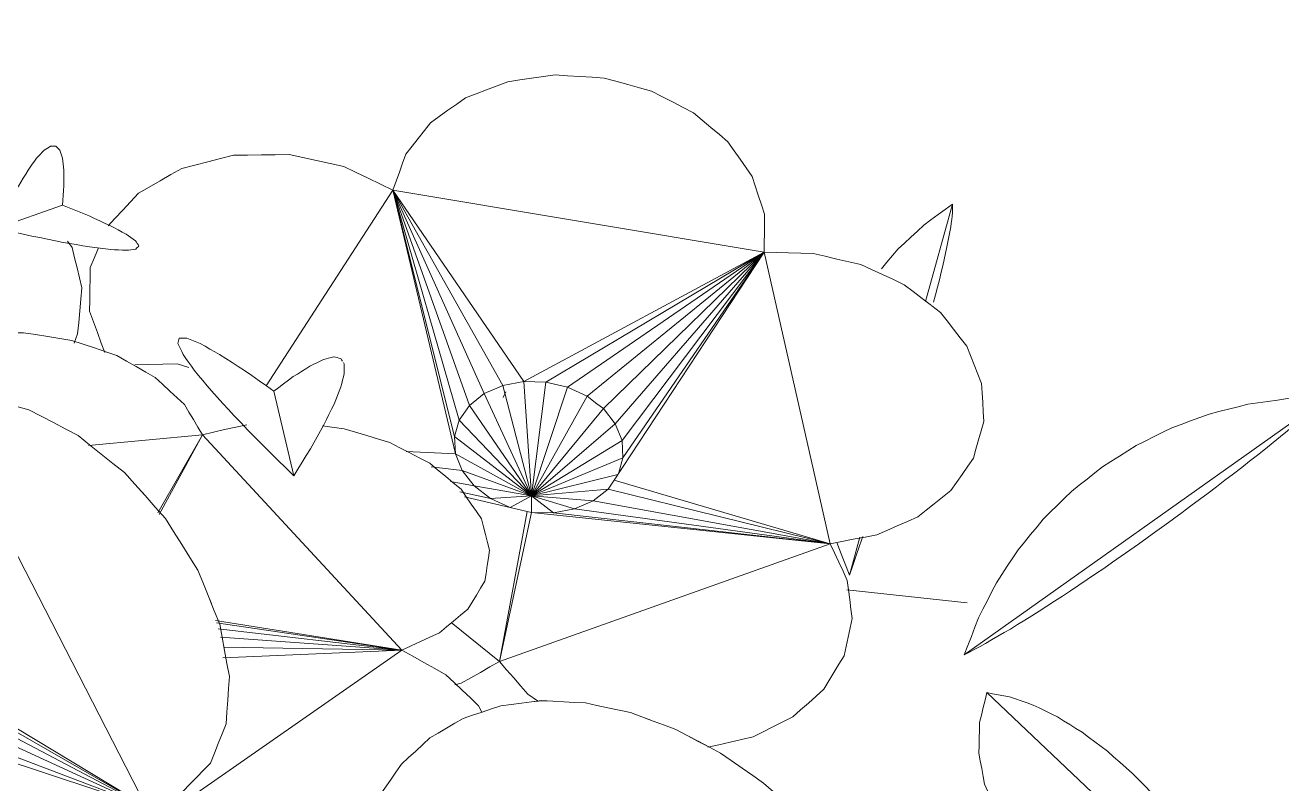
# Model space of a CAD drawing. Header units: metres. Extents: x -18.34 to -13.25, y -25.49 to -16.26.
# Drawn here: x -14.3935 to -14.2691, y -21.2042 to -21.129 of the extents above; entities that cross this region are included whole.
import ezdxf

# ---------------------------------------------------------------- set-up
doc = ezdxf.new("R2010")
doc.units = ezdxf.units.M
doc.layers.add('Importações nas famílias', color=7, linetype='Continuous', lineweight=5)
doc.layers.add('Vegetação', color=7, linetype='Continuous', lineweight=5)

# ---------------------------------------------------------------- blocks, each defined once
blk = doc.blocks.new('Planta_pergolado_12200 - plantas pergolado_skp_Component_12-V1501-Pavimento 02 - Executivo')
at = {"layer": 'Importações nas famílias', "color": 9}
blk.add_line((0.11309, 0.27606), (0.09147, 0.24765), dxfattribs=at)
at = {"layer": 'Importações nas famílias', "color": 9, "flags": 128}
for points in [[(0.11309, 0.27606), (0.11233, 0.27553), (0.11156, 0.27501), (0.1108, 0.27448), (0.11004, 0.27395)], [(0.11315, 0.27205), (0.11314, 0.27305), (0.11312, 0.27406), (0.11311, 0.27506), (0.11309, 0.27606)], [(0.11004, 0.27395), (0.10931, 0.27338), (0.10858, 0.27282), (0.10785, 0.27226), (0.10712, 0.27169)], [(0.10712, 0.27169), (0.10643, 0.2711), (0.10575, 0.27051), (0.10506, 0.26992), (0.10437, 0.26933)], [(0.11278, 0.26806), (0.11287, 0.26906), (0.11296, 0.27005), (0.11306, 0.27105), (0.11315, 0.27205)], [(0.10437, 0.26933), (0.10374, 0.26872), (0.1031, 0.26811), (0.10246, 0.2675), (0.10183, 0.26689)], [(0.11198, 0.26421), (0.11218, 0.26517), (0.11238, 0.26614), (0.11258, 0.2671), (0.11278, 0.26806)], [(0.10183, 0.26689), (0.10125, 0.26626), (0.10067, 0.26564), (0.10009, 0.26501), (0.09951, 0.26439)], [(0.09951, 0.26439), (0.09899, 0.26375), (0.09848, 0.26312), (0.09796, 0.26249), (0.09745, 0.26186)], [(0.11077, 0.26057), (0.11107, 0.26148), (0.11137, 0.26239), (0.11167, 0.2633), (0.11198, 0.26421)], [(0.09745, 0.26186), (0.097, 0.26122), (0.09655, 0.26059), (0.09611, 0.25996), (0.09566, 0.25933)], [(0.10918, 0.25723), (0.10958, 0.25807), (0.10998, 0.2589), (0.11037, 0.25974), (0.11077, 0.26057)], [(0.09566, 0.25933), (0.09529, 0.2587), (0.09492, 0.25808), (0.09454, 0.25745), (0.09417, 0.25683)], [(0.09417, 0.25683), (0.09388, 0.25621), (0.09359, 0.2556), (0.09329, 0.25499), (0.093, 0.25438)], [(0.10726, 0.25428), (0.10774, 0.25502), (0.10822, 0.25576), (0.1087, 0.2565), (0.10918, 0.25723)], [(0.093, 0.25438), (0.09279, 0.25379), (0.09257, 0.2532), (0.09236, 0.25261), (0.09215, 0.25202)], [(0.10503, 0.25178), (0.10559, 0.2524), (0.10614, 0.25303), (0.1067, 0.25366), (0.10726, 0.25428)], [(0.09215, 0.25202), (0.09202, 0.25146), (0.09189, 0.25089), (0.09177, 0.25033), (0.09164, 0.24977)], [(0.10256, 0.24979), (0.10318, 0.25028), (0.1038, 0.25078), (0.10442, 0.25128), (0.10503, 0.25178)], [(0.09164, 0.24977), (0.09159, 0.24924), (0.09155, 0.24871), (0.09151, 0.24818), (0.09147, 0.24765)], [(0.09991, 0.24835), (0.10057, 0.24871), (0.10124, 0.24907), (0.1019, 0.24943), (0.10256, 0.24979)], [(0.09713, 0.2475), (0.09783, 0.24772), (0.09852, 0.24793), (0.09922, 0.24814), (0.09991, 0.24835)], [(0.09147, 0.24765), (0.09217, 0.24755), (0.09288, 0.24746), (0.09359, 0.24736), (0.0943, 0.24727)], [(0.0943, 0.24727), (0.09501, 0.24733), (0.09571, 0.24739), (0.09642, 0.24745), (0.09713, 0.2475)]]:
    blk.add_lwpolyline(points, dxfattribs=at)
blk = doc.blocks.new('Planta_pergolado_12200 - plantas pergolado_skp_Component_12-V1503-Pavimento 02 - Executivo')
at = {"layer": 'Importações nas famílias', "color": 9}
blk.add_line((0.06083, 0.27607), (0.08821, 0.24518), dxfattribs=at)
at = {"layer": 'Importações nas famílias', "color": 9, "flags": 128}
for points in [[(0.06309, 0.27394), (0.06253, 0.27447), (0.06196, 0.27501), (0.0614, 0.27554), (0.06083, 0.27607)], [(0.06083, 0.27607), (0.06097, 0.27515), (0.0611, 0.27423), (0.06124, 0.27332), (0.06137, 0.2724)], [(0.06556, 0.27152), (0.06494, 0.27213), (0.06433, 0.27273), (0.06371, 0.27334), (0.06309, 0.27394)], [(0.06137, 0.2724), (0.0616, 0.2715), (0.06183, 0.2706), (0.06206, 0.26971), (0.06229, 0.26881)], [(0.06817, 0.26887), (0.06752, 0.26953), (0.06687, 0.2702), (0.06621, 0.27086), (0.06556, 0.27152)], [(0.06229, 0.26881), (0.06262, 0.26794), (0.06294, 0.26708), (0.06326, 0.26621), (0.06358, 0.26534)], [(0.07087, 0.26604), (0.0702, 0.26674), (0.06952, 0.26745), (0.06885, 0.26816), (0.06817, 0.26887)], [(0.07359, 0.2631), (0.07291, 0.26383), (0.07223, 0.26457), (0.07155, 0.2653), (0.07087, 0.26604)], [(0.06358, 0.26534), (0.06399, 0.26451), (0.0644, 0.26369), (0.06481, 0.26286), (0.06522, 0.26203)], [(0.07627, 0.26012), (0.0756, 0.26086), (0.07493, 0.26161), (0.07426, 0.26235), (0.07359, 0.2631)], [(0.06522, 0.26203), (0.06572, 0.26126), (0.06621, 0.26048), (0.06671, 0.2597), (0.0672, 0.25892)], [(0.07885, 0.25717), (0.0782, 0.2579), (0.07756, 0.25864), (0.07692, 0.25938), (0.07627, 0.26012)], [(0.0672, 0.25892), (0.06778, 0.2582), (0.06835, 0.25748), (0.06892, 0.25676), (0.0695, 0.25604)], [(0.08126, 0.25432), (0.08066, 0.25503), (0.08005, 0.25574), (0.07945, 0.25645), (0.07885, 0.25717)], [(0.0695, 0.25604), (0.07014, 0.25539), (0.07079, 0.25473), (0.07143, 0.25408), (0.07208, 0.25342)], [(0.08345, 0.25163), (0.0829, 0.2523), (0.08235, 0.25297), (0.08181, 0.25365), (0.08126, 0.25432)], [(0.07208, 0.25342), (0.07279, 0.25284), (0.0735, 0.25226), (0.07421, 0.25168), (0.07492, 0.2511)], [(0.08537, 0.24918), (0.08489, 0.24979), (0.08441, 0.25041), (0.08393, 0.25102), (0.08345, 0.25163)], [(0.07492, 0.2511), (0.07568, 0.2506), (0.07645, 0.25009), (0.07722, 0.24959), (0.07799, 0.24909)], [(0.07799, 0.24909), (0.0788, 0.24867), (0.07962, 0.24826), (0.08043, 0.24784), (0.08125, 0.24742)], [(0.08697, 0.24701), (0.08657, 0.24755), (0.08617, 0.24809), (0.08577, 0.24864), (0.08537, 0.24918)], [(0.08125, 0.24742), (0.0821, 0.2471), (0.08296, 0.24677), (0.08382, 0.24644), (0.08467, 0.24612)], [(0.08821, 0.24518), (0.0879, 0.24564), (0.08759, 0.2461), (0.08728, 0.24655), (0.08697, 0.24701)], [(0.08467, 0.24612), (0.08556, 0.24588), (0.08644, 0.24565), (0.08733, 0.24542), (0.08821, 0.24518)]]:
    blk.add_lwpolyline(points, dxfattribs=at)
blk = doc.blocks.new('Planta_pergolado_12200 - plantas pergolado_skp_Component_12-V3490-Pavimento 02 - Executivo')
at = {"layer": 'Importações nas famílias', "color": 9}
blk.add_line((0.06858, 0.20031), (0.06913, 0.20012), dxfattribs=at)
blk = doc.blocks.new('Planta_pergolado_12200 - plantas pergolado_skp_Component_12-V1505-Pavimento 02 - Executivo')
at = {"layer": 'Importações nas famílias', "color": 9}
for p, q in [((0.04681, 0.23957), (0.05605, 0.23806)), ((0.07843, 0.23439), (0.08203, 0.23381))]:
    blk.add_line(p, q, dxfattribs=at)
at = {"layer": 'Importações nas famílias', "color": 9, "flags": 128}
for points in [[(0.04757, 0.23968), (0.04738, 0.23965), (0.04719, 0.23963), (0.047, 0.2396), (0.04681, 0.23957)], [(0.04681, 0.23957), (0.04737, 0.23897), (0.04792, 0.23836), (0.04848, 0.23776), (0.04903, 0.23715)], [(0.04891, 0.23966), (0.04858, 0.23966), (0.04824, 0.23967), (0.04791, 0.23967), (0.04757, 0.23968)], [(0.0508, 0.2395), (0.05033, 0.23954), (0.04985, 0.23958), (0.04938, 0.23962), (0.04891, 0.23966)], [(0.05319, 0.23923), (0.0526, 0.2393), (0.052, 0.23937), (0.0514, 0.23944), (0.0508, 0.2395)], [(0.05604, 0.23883), (0.05533, 0.23893), (0.05462, 0.23903), (0.05391, 0.23913), (0.05319, 0.23923)], [(0.04903, 0.23715), (0.04964, 0.23662), (0.05026, 0.23609), (0.05087, 0.23556), (0.05148, 0.23503)], [(0.05148, 0.23503), (0.05215, 0.23458), (0.05281, 0.23413), (0.05348, 0.23369)], [(0.08203, 0.23381), (0.08109, 0.23402), (0.08015, 0.23423), (0.07921, 0.23444), (0.07832, 0.23464)], [(0.07913, 0.23231), (0.07975, 0.23263), (0.08051, 0.23302), (0.08127, 0.23341), (0.08203, 0.23381)]]:
    blk.add_lwpolyline(points, dxfattribs=at)
blk = doc.blocks.new('Planta_pergolado_12200 - plantas pergolado_skp_Component_17-V3491-Pavimento 02 - Executivo')
at = {"layer": 'Importações nas famílias', "color": 9}
for p, q in [((0.05639, 0.23871), (0.05691, 0.23956)), ((0.05313, 0.22271), (0.07932, 0.2317)), ((0.07563, 0.21118), (0.07932, 0.2317)), ((0.0765, 0.2107), (0.07932, 0.2317)), ((0.07774, 0.20945), (0.07932, 0.2317)), ((0.07867, 0.20782), (0.07932, 0.2317)), ((0.07932, 0.2317), (0.07925, 0.20592)), ((0.09348, 0.20242), (0.07932, 0.2317)), ((0.07932, 0.2317), (0.07942, 0.20389)), ((0.05313, 0.22271), (0.05111, 0.18788)), ((0.05313, 0.22271), (0.06914, 0.20947)), ((0.05313, 0.22271), (0.07042, 0.21071)), ((0.05313, 0.22271), (0.0719, 0.2115)), ((0.05313, 0.22271), (0.07348, 0.21176)), ((0.05313, 0.22271), (0.07563, 0.21118)), ((0.06744, 0.20187), (0.05313, 0.22271)), ((0.05313, 0.22271), (0.06727, 0.20391)), ((0.05313, 0.22271), (0.06751, 0.20594)), ((0.05313, 0.22271), (0.06815, 0.20784)), ((0.07042, 0.21071), (0.0719, 0.2115)), ((0.0719, 0.2115), (0.07348, 0.21176)), ((0.0719, 0.2115), (0.07789, 0.20371)), ((0.07789, 0.20371), (0.07348, 0.21176)), ((0.07348, 0.21176), (0.075, 0.2115)), ((0.07506, 0.21147), (0.07789, 0.20371)), ((0.07563, 0.21118), (0.0765, 0.2107)), ((0.06914, 0.20947), (0.07042, 0.21071)), ((0.07042, 0.21071), (0.07789, 0.20371)), ((0.07789, 0.20371), (0.0765, 0.2107)), ((0.0765, 0.2107), (0.07774, 0.20945)), ((0.06815, 0.20784), (0.06875, 0.20882)), ((0.06875, 0.20882), (0.06914, 0.20947)), ((0.07789, 0.20371), (0.06914, 0.20947)), ((0.07789, 0.20371), (0.07774, 0.20945)), ((0.07774, 0.20945), (0.07867, 0.20782)), ((0.06751, 0.20594), (0.06815, 0.20784)), ((0.06815, 0.20784), (0.07789, 0.20371)), ((0.07789, 0.20371), (0.07867, 0.20782)), ((0.07867, 0.20782), (0.07925, 0.20592)), ((0.09672, 0.20631), (0.09621, 0.20537)), ((0.06727, 0.20391), (0.06751, 0.20594)), ((0.07789, 0.20371), (0.06751, 0.20594)), ((0.07789, 0.20371), (0.07925, 0.20592)), ((0.07925, 0.20592), (0.07942, 0.20389)), ((0.07789, 0.20371), (0.06727, 0.20391)), ((0.06744, 0.20187), (0.06727, 0.20391)), ((0.07789, 0.20371), (0.07942, 0.20389)), ((0.07942, 0.20389), (0.07937, 0.20348)), ((0.07942, 0.20389), (0.09348, 0.20242)), ((0.07789, 0.20371), (0.06744, 0.20187)), ((0.06801, 0.19997), (0.07789, 0.20371)), ((0.07789, 0.20371), (0.06895, 0.19834)), ((0.07789, 0.20371), (0.07019, 0.19709)), ((0.07789, 0.20371), (0.07164, 0.1963)), ((0.07789, 0.20371), (0.07321, 0.19603)), ((0.07789, 0.20371), (0.07478, 0.1963)), ((0.07789, 0.20371), (0.07626, 0.19708)), ((0.07789, 0.20371), (0.07754, 0.19833)), ((0.07789, 0.20371), (0.07854, 0.19996)), ((0.07789, 0.20371), (0.07918, 0.20185)), ((0.07937, 0.20348), (0.07867, 0.19756)), ((0.09348, 0.20242), (0.07937, 0.20348)), ((0.06744, 0.20187), (0.05111, 0.18788)), ((0.06801, 0.19997), (0.06744, 0.20187)), ((0.07918, 0.20185), (0.07854, 0.19996)), ((0.09037, 0.19758), (0.09348, 0.20242)), ((0.06801, 0.19997), (0.05111, 0.18788)), ((0.0682, 0.19965), (0.06801, 0.19997)), ((0.0682, 0.19965), (0.06895, 0.19834)), ((0.07854, 0.19996), (0.07754, 0.19833)), ((0.07854, 0.19996), (0.07825, 0.19707)), ((0.05111, 0.18788), (0.06895, 0.19834)), ((0.06895, 0.19834), (0.07019, 0.19709)), ((0.07754, 0.19833), (0.07626, 0.19708)), ((0.07754, 0.19833), (0.0774, 0.1961)), ((0.09585, 0.19911), (0.09608, 0.19854)), ((0.05111, 0.18788), (0.07019, 0.19709)), ((0.07019, 0.19709), (0.07164, 0.1963)), ((0.07626, 0.19708), (0.07478, 0.1963)), ((0.07626, 0.19708), (0.07623, 0.19418)), ((0.07164, 0.1963), (0.05111, 0.18788)), ((0.05111, 0.18788), (0.07478, 0.1963)), ((0.07321, 0.19603), (0.05111, 0.18788)), ((0.07164, 0.1963), (0.07321, 0.19603)), ((0.07321, 0.19603), (0.07478, 0.1963)), ((0.07478, 0.1963), (0.07506, 0.19173)), ((0.07041, 0.17817), (0.05111, 0.18788))]:
    blk.add_line(p, q, dxfattribs=at)
at = {"layer": 'Importações nas famílias', "color": 9, "flags": 128}
for points in [[(0.06303, 0.24406), (0.0639, 0.24421), (0.06478, 0.24435), (0.06565, 0.2445), (0.06653, 0.24465)], [(0.06653, 0.24465), (0.0674, 0.2445), (0.06827, 0.24435), (0.06914, 0.2442), (0.07, 0.24405)], [(0.05975, 0.24232), (0.06057, 0.24276), (0.06139, 0.24319), (0.06221, 0.24363), (0.06303, 0.24406)], [(0.07, 0.24405), (0.07081, 0.24361), (0.07161, 0.24318), (0.07242, 0.24274), (0.07322, 0.2423)], [(0.05691, 0.23956), (0.05762, 0.24025), (0.05833, 0.24094), (0.05904, 0.24163), (0.05975, 0.24232)], [(0.07322, 0.2423), (0.07391, 0.24161), (0.0746, 0.24091), (0.07528, 0.24022), (0.07597, 0.23952)], [(0.07597, 0.23952), (0.07649, 0.23862), (0.07701, 0.23772), (0.07753, 0.23681), (0.07804, 0.23591)], [(0.05471, 0.23595), (0.05526, 0.23685), (0.05581, 0.23775), (0.05636, 0.23865)], [(0.05329, 0.23174), (0.05364, 0.23279), (0.054, 0.23384), (0.05435, 0.2349), (0.05471, 0.23595)], [(0.07804, 0.23591), (0.07836, 0.23486), (0.07868, 0.2338), (0.079, 0.23275), (0.07932, 0.2317)], [(0.08253, 0.23365), (0.08339, 0.23386), (0.08426, 0.23407), (0.08513, 0.23427), (0.086, 0.23448)], [(0.086, 0.23448), (0.08687, 0.23439), (0.08775, 0.2343), (0.08863, 0.23421), (0.0895, 0.23412)], [(0.0895, 0.23412), (0.09032, 0.23373), (0.09114, 0.23335), (0.09197, 0.23297), (0.09279, 0.23259)], [(0.07932, 0.2317), (0.08012, 0.23219), (0.08092, 0.23268), (0.08172, 0.23317), (0.08253, 0.23365)], [(0.09279, 0.23259), (0.0935, 0.23194), (0.09422, 0.2313), (0.09493, 0.23065), (0.09564, 0.23001)], [(0.05275, 0.22723), (0.05288, 0.22836), (0.05302, 0.22949), (0.05315, 0.23061), (0.05329, 0.23174)], [(0.09564, 0.23001), (0.0962, 0.22914), (0.09676, 0.22827), (0.09731, 0.22741), (0.09787, 0.22654)], [(0.05313, 0.22271), (0.05303, 0.22384), (0.05294, 0.22497), (0.05284, 0.2261), (0.05275, 0.22723)], [(0.09787, 0.22654), (0.09823, 0.22551), (0.09859, 0.22448), (0.09895, 0.22346), (0.09929, 0.22249)], [(0.04962, 0.22236), (0.05049, 0.22245), (0.05137, 0.22254), (0.05225, 0.22263), (0.05313, 0.22271)], [(0.04627, 0.22085), (0.04711, 0.22123), (0.04794, 0.2216), (0.04878, 0.22198), (0.04962, 0.22236)], [(0.04333, 0.21827), (0.04407, 0.21892), (0.0448, 0.21956), (0.04554, 0.2202), (0.04627, 0.22085)], [(0.04098, 0.21481), (0.04157, 0.21568), (0.04216, 0.21654), (0.04274, 0.21741), (0.04333, 0.21827)], [(0.0394, 0.21071), (0.0398, 0.21173), (0.04019, 0.21276), (0.04059, 0.21379), (0.04098, 0.21481)], [(0.03868, 0.20623), (0.03886, 0.20735), (0.03904, 0.20847), (0.03922, 0.20959), (0.0394, 0.21071)], [(0.03888, 0.20169), (0.03883, 0.20283), (0.03878, 0.20396), (0.03873, 0.2051), (0.03868, 0.20623)], [(0.09621, 0.20537), (0.09553, 0.20463), (0.09485, 0.2039), (0.09417, 0.20316), (0.09348, 0.20242)], [(0.03998, 0.1974), (0.0397, 0.19847), (0.03943, 0.19954), (0.03915, 0.20062), (0.03888, 0.20169)], [(0.09348, 0.20242), (0.09407, 0.20159), (0.09467, 0.20077), (0.09526, 0.19994), (0.09585, 0.19911)], [(0.0419, 0.19364), (0.04142, 0.19458), (0.04094, 0.19552), (0.04046, 0.19646), (0.03998, 0.1974)], [(0.04453, 0.19068), (0.04387, 0.19142), (0.04321, 0.19216), (0.04256, 0.1929), (0.0419, 0.19364)], [(0.04767, 0.18871), (0.04688, 0.18921), (0.0461, 0.1897), (0.04531, 0.19019), (0.04453, 0.19068)], [(0.05111, 0.18788), (0.05025, 0.18809), (0.04939, 0.1883), (0.04853, 0.18851), (0.04767, 0.18871)], [(0.04943, 0.18312), (0.04985, 0.18431), (0.05027, 0.1855), (0.05069, 0.18669), (0.05111, 0.18788)], [(0.04888, 0.17796), (0.04902, 0.17925), (0.04915, 0.18054), (0.04929, 0.18183), (0.04943, 0.18312)], [(0.0495, 0.17285), (0.04934, 0.17413), (0.04919, 0.17541), (0.04903, 0.17668), (0.04888, 0.17796)], [(0.05123, 0.16822), (0.0508, 0.16938), (0.05037, 0.17054), (0.04993, 0.17169), (0.0495, 0.17285)], [(0.05394, 0.16447), (0.05327, 0.16541), (0.05259, 0.16634), (0.05191, 0.16728), (0.05123, 0.16822)], [(0.05727, 0.16201), (0.05653, 0.16255), (0.05567, 0.16319), (0.05481, 0.16383), (0.05394, 0.16447)], [(0.06897, 0.16296), (0.06813, 0.16254), (0.06718, 0.16208), (0.06624, 0.16161), (0.06529, 0.16115)], [(0.06129, 0.16078), (0.06031, 0.16106), (0.05939, 0.16133)], [(0.06529, 0.16115), (0.06429, 0.16106), (0.06329, 0.16096), (0.06229, 0.16087), (0.06129, 0.16078)]]:
    blk.add_lwpolyline(points, dxfattribs=at)
blk = doc.blocks.new('Planta_pergolado_12200 - plantas pergolado_skp_Component_16-V3492-Pavimento 02 - Executivo')
for name in ['Planta_pergolado_12200 - plantas pergolado_skp_Component_12-V1503-Pavimento 02 - Executivo', 'Planta_pergolado_12200 - plantas pergolado_skp_Component_12-V1501-Pavimento 02 - Executivo', 'Planta_pergolado_12200 - plantas pergolado_skp_Component_17-V3491-Pavimento 02 - Executivo', 'Planta_pergolado_12200 - plantas pergolado_skp_Component_12-V1505-Pavimento 02 - Executivo', 'Planta_pergolado_12200 - plantas pergolado_skp_Component_12-V3490-Pavimento 02 - Executivo']:
    blk.add_blockref(name, (0, 0))
blk = doc.blocks.new('Planta_pergolado_12200 - plantas pergolado_skp_Component_12-V157-Pavimento 02 - Executivo')
at = {"layer": 'Importações nas famílias', "color": 9}
blk.add_line((0.05581, 0.1576), (0.05858, 0.1518), dxfattribs=at)
at = {"layer": 'Importações nas famílias', "color": 9, "flags": 128}
for points in [[(0.05837, 0.16469), (0.05824, 0.16445), (0.0581, 0.16421), (0.05797, 0.16398), (0.05784, 0.16374)], [(0.0588, 0.16503), (0.05869, 0.16495), (0.05858, 0.16486), (0.05848, 0.16477), (0.05837, 0.16469)], [(0.05912, 0.16478), (0.05904, 0.16484), (0.05896, 0.16491), (0.05888, 0.16497), (0.0588, 0.16503)], [(0.05933, 0.16392), (0.05928, 0.16413), (0.05923, 0.16435), (0.05918, 0.16456), (0.05912, 0.16478)], [(0.05784, 0.16374), (0.05769, 0.16336), (0.05753, 0.16298), (0.05738, 0.1626), (0.05723, 0.16222)], [(0.05942, 0.16248), (0.0594, 0.16284), (0.05938, 0.1632), (0.05935, 0.16356), (0.05933, 0.16392)], [(0.05723, 0.16222), (0.05706, 0.1617), (0.05689, 0.16119), (0.05671, 0.16067), (0.05654, 0.16016)], [(0.05939, 0.1605), (0.0594, 0.161), (0.0594, 0.16149), (0.05941, 0.16199), (0.05942, 0.16248)], [(0.05654, 0.16016), (0.05636, 0.15952), (0.05617, 0.15888), (0.05599, 0.15824), (0.05581, 0.1576)], [(0.05923, 0.15802), (0.05927, 0.15864), (0.05931, 0.15926), (0.05935, 0.15988), (0.05939, 0.1605)], [(0.05257, 0.15737), (0.0523, 0.15731), (0.05202, 0.15725), (0.05175, 0.15719), (0.05148, 0.15712)], [(0.05401, 0.15753), (0.05365, 0.15749), (0.05329, 0.15745), (0.05293, 0.15741), (0.05257, 0.15737)], [(0.05581, 0.1576), (0.05536, 0.15759), (0.05491, 0.15757), (0.05446, 0.15755), (0.05401, 0.15753)], [(0.05896, 0.15509), (0.05903, 0.15582), (0.0591, 0.15656), (0.05916, 0.15729), (0.05923, 0.15802)], [(0.05077, 0.1568), (0.05069, 0.15669), (0.0506, 0.15659), (0.05052, 0.15649), (0.05044, 0.15639)], [(0.05044, 0.15639), (0.05045, 0.15627), (0.05047, 0.15615), (0.05048, 0.15603), (0.05049, 0.15591)], [(0.05148, 0.15712), (0.0513, 0.15704), (0.05113, 0.15696), (0.05095, 0.15688), (0.05077, 0.1568)], [(0.05049, 0.15591), (0.0506, 0.15577), (0.05071, 0.15563), (0.05082, 0.15549), (0.05093, 0.15535)], [(0.05093, 0.15535), (0.05114, 0.1552), (0.05134, 0.15505), (0.05155, 0.15489), (0.05175, 0.15474)], [(0.05858, 0.1518), (0.05867, 0.15262), (0.05877, 0.15345), (0.05886, 0.15427), (0.05896, 0.15509)], [(0.05175, 0.15474), (0.05205, 0.15457), (0.05235, 0.1544), (0.05264, 0.15424), (0.05294, 0.15407)], [(0.05294, 0.15407), (0.05333, 0.15389), (0.05371, 0.15371), (0.0541, 0.15353), (0.05449, 0.15335)], [(0.05449, 0.15335), (0.05496, 0.15316), (0.05543, 0.15297), (0.0559, 0.15278), (0.05637, 0.15259)], [(0.05637, 0.15259), (0.05692, 0.15239), (0.05747, 0.15219), (0.05802, 0.152), (0.05858, 0.1518)]]:
    blk.add_lwpolyline(points, dxfattribs=at)
blk = doc.blocks.new('Planta_pergolado_12200 - plantas pergolado_skp_Component_17-V3493-Pavimento 02 - Executivo')
at = {"layer": 'Importações nas famílias', "color": 9}
for p, q in [((0.09777, 0.20094), (0.09831, 0.2013)), ((0.10947, 0.20072), (0.1102, 0.20012)), ((0.09342, 0.1933), (0.07556, 0.17278)), ((0.09253, 0.17586), (0.09342, 0.1933)), ((0.09275, 0.17595), (0.09342, 0.1933)), ((0.09328, 0.17617), (0.09342, 0.1933)), ((0.09342, 0.1933), (0.11128, 0.17278)), ((0.09592, 0.17689), (0.09342, 0.1933)), ((0.09493, 0.17686), (0.09342, 0.1933)), ((0.09403, 0.17648), (0.09342, 0.1933)), ((0.07556, 0.17278), (0.07769, 0.16239)), ((0.08319, 0.16946), (0.07556, 0.17278)), ((0.07556, 0.17278), (0.08334, 0.16959)), ((0.11128, 0.17278), (0.10964, 0.17264)), ((0.10966, 0.17259), (0.11128, 0.17278)), ((0.10973, 0.17248), (0.11128, 0.17278)), ((0.11128, 0.17278), (0.10982, 0.17231)), ((0.11128, 0.17278), (0.10992, 0.17209)), ((0.11005, 0.17188), (0.11128, 0.17278)), ((0.11015, 0.1717), (0.11128, 0.17278)), ((0.11111, 0.17195), (0.11128, 0.17278)), ((0.07018, 0.14582), (0.06971, 0.14669))]:
    blk.add_line(p, q, dxfattribs=at)
at = {"layer": 'Importações nas famílias', "color": 9, "flags": 128}
for points in [[(0.08053, 0.19933), (0.08123, 0.19959), (0.08193, 0.19986), (0.08263, 0.20013), (0.08333, 0.20039)], [(0.08333, 0.20039), (0.08405, 0.20036), (0.08477, 0.20033), (0.0855, 0.2003), (0.08622, 0.20027)], [(0.09523, 0.19762), (0.09587, 0.19845), (0.0965, 0.19928), (0.09713, 0.20011), (0.09777, 0.20094)], [(0.078, 0.19716), (0.07863, 0.1977), (0.07927, 0.19824), (0.0799, 0.19879), (0.08053, 0.19933)], [(0.08622, 0.20027), (0.08691, 0.19995), (0.0876, 0.19963), (0.08829, 0.1993), (0.08898, 0.19898)], [(0.1102, 0.20012), (0.11079, 0.19921), (0.11137, 0.1983), (0.11196, 0.19739), (0.11255, 0.19649)], [(0.08898, 0.19898), (0.08959, 0.19838), (0.09021, 0.19779), (0.09082, 0.19719), (0.09144, 0.1966)], [(0.07591, 0.19402), (0.07643, 0.1948), (0.07695, 0.19559), (0.07748, 0.19637), (0.078, 0.19716)], [(0.09342, 0.1933), (0.09387, 0.19438), (0.09433, 0.19546), (0.09478, 0.19654), (0.09523, 0.19762)], [(0.09144, 0.1966), (0.09193, 0.19577), (0.09243, 0.19495), (0.09292, 0.19412), (0.09342, 0.1933)], [(0.11255, 0.19649), (0.11294, 0.19535), (0.11334, 0.19421), (0.11373, 0.19307), (0.11413, 0.19193)], [(0.0744, 0.19014), (0.07478, 0.19111), (0.07516, 0.19208), (0.07553, 0.19305), (0.07591, 0.19402)], [(0.11413, 0.19193), (0.1143, 0.19066), (0.11447, 0.18939), (0.11464, 0.18812), (0.11481, 0.18685)], [(0.07359, 0.18577), (0.07379, 0.18686), (0.07399, 0.18795), (0.0742, 0.18904), (0.0744, 0.19014)], [(0.11481, 0.18685), (0.11474, 0.18556), (0.11467, 0.18427), (0.1146, 0.18297), (0.11454, 0.18168)], [(0.07355, 0.18377), (0.07357, 0.18463), (0.07359, 0.18577)], [(0.11454, 0.18168), (0.11423, 0.18047), (0.11393, 0.17926), (0.11363, 0.17806), (0.11332, 0.17685)], [(0.07556, 0.17278), (0.07521, 0.17378), (0.07487, 0.17478), (0.07453, 0.17579), (0.07419, 0.17677)], [(0.11332, 0.17685), (0.11281, 0.17583), (0.1123, 0.17482), (0.11179, 0.1738), (0.11128, 0.17278)], [(0.07296, 0.17082), (0.07361, 0.17131), (0.07426, 0.1718), (0.07491, 0.17229), (0.07556, 0.17278)], [(0.07077, 0.16786), (0.07131, 0.1686), (0.07186, 0.16934), (0.07241, 0.17008), (0.07296, 0.17082)], [(0.06913, 0.16411), (0.06954, 0.16505), (0.06995, 0.16599), (0.07036, 0.16693), (0.07077, 0.16786)], [(0.06817, 0.15982), (0.06841, 0.16089), (0.06865, 0.16196), (0.06889, 0.16304), (0.06913, 0.16411)], [(0.06795, 0.15528), (0.068, 0.15641), (0.06806, 0.15755), (0.06811, 0.15868), (0.06817, 0.15982)], [(0.06847, 0.1508), (0.06834, 0.15192), (0.06821, 0.15304), (0.06808, 0.15416), (0.06795, 0.15528)], [(0.06971, 0.14669), (0.0694, 0.14771), (0.06909, 0.14874), (0.06878, 0.14977), (0.06847, 0.1508)]]:
    blk.add_lwpolyline(points, dxfattribs=at)
blk = doc.blocks.new('Planta_pergolado_12200 - plantas pergolado_skp_Component_16-V3494-Pavimento 02 - Executivo')
for name in ['Planta_pergolado_12200 - plantas pergolado_skp_Component_17-V3493-Pavimento 02 - Executivo', 'Planta_pergolado_12200 - plantas pergolado_skp_Component_12-V157-Pavimento 02 - Executivo']:
    blk.add_blockref(name, (0, 0))
blk = doc.blocks.new('Planta_pergolado_12200 - plantas pergolado_skp_Component_17-V3529-Pavimento 02 - Executivo')
at = {"layer": 'Importações nas famílias', "color": 9}
for p, q in [((0.134961, 0.171774), (0.135718, 0.172278)), ((0.122817, 0.171135), (0.123411, 0.17111)), ((0.128632, 0.167437), (0.129004, 0.166816))]:
    blk.add_line(p, q, dxfattribs=at)
at = {"layer": 'Importações nas famílias', "color": 9, "flags": 128}
for points in [[(0.133064, 0.169289), (0.133696, 0.170118), (0.134329, 0.170946), (0.134961, 0.171774)], [(0.123411, 0.17111), (0.124102, 0.170787), (0.124793, 0.170463), (0.125484, 0.17014), (0.126174, 0.169817)], [(0.126174, 0.169817), (0.126789, 0.169222), (0.127403, 0.168627), (0.128017, 0.168032), (0.128632, 0.167437)]]:
    blk.add_lwpolyline(points, dxfattribs=at)
blk = doc.blocks.new('Planta_pergolado_12200 - plantas pergolado_skp_Component_16-V3530-Pavimento 02 - Executivo')
blk.add_blockref('Planta_pergolado_12200 - plantas pergolado_skp_Component_17-V3529-Pavimento 02 - Executivo', (0, 0))
blk = doc.blocks.new('Planta_pergolado_12200 - plantas pergolado_skp_Component_17-V3533-Pavimento 02 - Executivo')
at = {"layer": 'Importações nas famílias', "color": 9}
for p, q in [((0.134961, 0.171774), (0.135718, 0.172278)), ((0.122817, 0.171135), (0.123411, 0.17111)), ((0.128632, 0.167437), (0.129004, 0.166816))]:
    blk.add_line(p, q, dxfattribs=at)
at = {"layer": 'Importações nas famílias', "color": 9, "flags": 128}
for points in [[(0.133064, 0.169289), (0.133696, 0.170118), (0.134329, 0.170946), (0.134961, 0.171774)], [(0.123411, 0.17111), (0.124102, 0.170787), (0.124793, 0.170463), (0.125484, 0.17014), (0.126174, 0.169817)], [(0.126174, 0.169817), (0.126789, 0.169222), (0.127403, 0.168627), (0.128017, 0.168032), (0.128632, 0.167437)]]:
    blk.add_lwpolyline(points, dxfattribs=at)
blk = doc.blocks.new('Planta_pergolado_12200 - plantas pergolado_skp_Component_16-V3534-Pavimento 02 - Executivo')
blk.add_blockref('Planta_pergolado_12200 - plantas pergolado_skp_Component_17-V3533-Pavimento 02 - Executivo', (0, 0))
blk = doc.blocks.new('Planta_pergolado_12200 - plantas pergolado_skp_-V3540-Pavimento 02 - Executivo')
for name in ['Planta_pergolado_12200 - plantas pergolado_skp_Component_16-V3530-Pavimento 02 - Executivo', 'Planta_pergolado_12200 - plantas pergolado_skp_Component_16-V3534-Pavimento 02 - Executivo']:
    blk.add_blockref(name, (0, 0))
blk = doc.blocks.new('Planta_pergolado_12200 - plantas pergolado_skp_-V3541-Pavimento 02 - Executivo')
at = {"layer": 'Importações nas famílias', "color": 9}
blk.add_line((0.08339, 0.23371), (0.08339, 0.24492), dxfattribs=at)
for name in ['Planta_pergolado_12200 - plantas pergolado_skp_Component_16-V3492-Pavimento 02 - Executivo', 'Planta_pergolado_12200 - plantas pergolado_skp_Component_16-V3494-Pavimento 02 - Executivo']:
    blk.add_blockref(name, (0, 0))
at = {"xscale": 1.254472261797389, "yscale": 1.254472261797389, "zscale": 1.254472261797389, "rotation": 44.99999999999149}
blk.add_blockref('Planta_pergolado_12200 - plantas pergolado_skp_-V3540-Pavimento 02 - Executivo', (0.10194, -0.10235), dxfattribs=at)
blk = doc.blocks.new('Planta_pergolado_12200 - plantas pergolado_skp_-V3560-Pavimento 02 - Executivo')
at = {"rotation": 89.9999999999999}
blk.add_blockref('Planta_pergolado_12200 - plantas pergolado_skp_-V3541-Pavimento 02 - Executivo', (0.27404, 0.01573), dxfattribs=at)
blk = doc.blocks.new('Planta_pergolado_12200 - plantas pergolado_skp_Component_12-V276-Pavimento 02 - Executivo')
at = {"layer": 'Importações nas famílias', "color": 9}
blk.add_line((0.118225, 0.01703), (0.144312, 0.036563), dxfattribs=at)
at = {"layer": 'Importações nas famílias', "color": 9, "flags": 128}
for points in [[(0.133201, 0.038559), (0.132514, 0.038304), (0.131827, 0.038049), (0.13114, 0.037794), (0.130453, 0.037538)], [(0.136028, 0.038975), (0.135321, 0.038871), (0.134614, 0.038767), (0.133908, 0.038663), (0.133201, 0.038559)], [(0.138866, 0.038776), (0.138156, 0.038825), (0.137447, 0.038875), (0.136737, 0.038925), (0.136028, 0.038975)], [(0.141649, 0.037965), (0.140953, 0.038168), (0.140257, 0.03837), (0.139562, 0.038573), (0.138866, 0.038776)], [(0.130453, 0.037538), (0.129801, 0.037137), (0.12915, 0.036737), (0.128499, 0.036336), (0.127847, 0.035935)], [(0.144312, 0.036563), (0.143646, 0.036914), (0.142981, 0.037264), (0.142315, 0.037615), (0.141649, 0.037965)], [(0.127847, 0.035935), (0.127247, 0.035399), (0.126646, 0.034862), (0.126045, 0.034325), (0.125445, 0.033788)], [(0.125445, 0.033788), (0.124909, 0.033128), (0.124374, 0.032468), (0.123838, 0.031808), (0.123303, 0.031148)], [(0.123303, 0.031148), (0.122845, 0.03038), (0.122387, 0.029612), (0.121929, 0.028844), (0.121471, 0.028076)], [(0.121471, 0.028076), (0.121101, 0.027218), (0.120732, 0.02636), (0.120362, 0.025502), (0.119992, 0.024644)], [(0.119992, 0.024644), (0.11972, 0.023716), (0.119447, 0.022788), (0.119174, 0.021861), (0.118902, 0.020933)], [(0.118902, 0.020933), (0.118732, 0.019957), (0.118563, 0.018981), (0.118394, 0.018006), (0.118225, 0.01703)]]:
    blk.add_lwpolyline(points, dxfattribs=at)
blk = doc.blocks.new('Planta_pergolado_12200 - plantas pergolado_skp_Component_12-V1749-Pavimento 02 - Executivo')
at = {"layer": 'Importações nas famílias', "color": 9}
for p, q in [((0.020002, 0.128441), (0.022772, 0.122635)), ((0.014676, 0.126864), (0.01469, 0.126743))]:
    blk.add_line(p, q, dxfattribs=at)
at = {"layer": 'Importações nas famílias', "color": 9, "flags": 128}
for points in [[(0.022996, 0.135872), (0.022888, 0.135785), (0.02278, 0.135698), (0.022673, 0.135611), (0.022565, 0.135523)], [(0.023319, 0.135615), (0.023239, 0.135679), (0.023158, 0.135743), (0.023077, 0.135808), (0.022996, 0.135872)], [(0.023528, 0.134757), (0.023476, 0.134972), (0.023424, 0.135186), (0.023371, 0.1354), (0.023319, 0.135615)], [(0.022565, 0.135523), (0.022433, 0.135287), (0.022301, 0.13505), (0.022169, 0.134814), (0.022037, 0.134577)], [(0.023616, 0.13332), (0.023594, 0.13368), (0.023572, 0.134039), (0.02355, 0.134398), (0.023528, 0.134757)], [(0.022037, 0.134577), (0.021883, 0.134197), (0.02173, 0.133816), (0.021577, 0.133436), (0.021424, 0.133056)], [(0.021424, 0.133056), (0.021253, 0.13254), (0.021082, 0.132025), (0.020911, 0.131509), (0.02074, 0.130994)], [(0.023583, 0.131337), (0.023591, 0.131833), (0.0236, 0.132329), (0.023608, 0.132825), (0.023616, 0.13332)], [(0.02074, 0.130994), (0.020555, 0.130356), (0.020371, 0.129718), (0.020186, 0.129079), (0.020002, 0.128441)], [(0.023428, 0.128855), (0.023467, 0.129476), (0.023505, 0.130096), (0.023544, 0.130717), (0.023583, 0.131337)], [(0.016763, 0.128208), (0.016492, 0.128146), (0.01622, 0.128085), (0.015949, 0.128023), (0.015678, 0.127962)], [(0.01821, 0.128368), (0.017848, 0.128328), (0.017486, 0.128288), (0.017125, 0.128248), (0.016763, 0.128208)], [(0.020002, 0.128441), (0.019554, 0.128423), (0.019106, 0.128405), (0.018658, 0.128386), (0.01821, 0.128368)], [(0.023156, 0.125931), (0.023224, 0.126662), (0.023292, 0.127393), (0.02336, 0.128124), (0.023428, 0.128855)], [(0.014966, 0.127633), (0.014883, 0.127531), (0.014801, 0.127429), (0.014718, 0.127327), (0.014635, 0.127225)], [(0.014635, 0.127225), (0.014649, 0.127105), (0.014663, 0.126984)], [(0.015678, 0.127962), (0.0155, 0.12788), (0.015322, 0.127797), (0.015144, 0.127715), (0.014966, 0.127633)], [(0.01469, 0.126743), (0.0148, 0.126605), (0.014909, 0.126468), (0.015019, 0.12633), (0.015129, 0.126192)], [(0.015129, 0.126192), (0.015333, 0.126038), (0.015538, 0.125885), (0.015742, 0.125731), (0.015947, 0.125578)], [(0.015947, 0.125578), (0.016244, 0.12541), (0.016541, 0.125242), (0.016838, 0.125075), (0.017136, 0.124907)], [(0.022772, 0.122635), (0.022868, 0.123459), (0.022964, 0.124283), (0.02306, 0.125107), (0.023156, 0.125931)], [(0.017136, 0.124907), (0.017522, 0.124727), (0.017908, 0.124547), (0.018295, 0.124368), (0.018681, 0.124188)], [(0.018681, 0.124188), (0.019153, 0.123998), (0.019624, 0.123808), (0.020096, 0.123618), (0.020567, 0.123428)], [(0.020567, 0.123428), (0.021119, 0.123229), (0.02167, 0.123031), (0.022221, 0.122833), (0.022772, 0.122635)]]:
    blk.add_lwpolyline(points, dxfattribs=at)
blk = doc.blocks.new('Planta_pergolado_12200 - plantas pergolado_skp_Component_17-V3684-Pavimento 02 - Executivo')
at = {"layer": 'Importações nas famílias', "color": 9}
for p, q in [((0.04119, 0.136636), (0.046576, 0.110432)), ((0.046576, 0.110432), (0.056131, 0.136484)), ((0.046576, 0.110432), (0.055961, 0.134448)), ((0.056131, 0.132411), (0.046576, 0.110432)), ((0.056628, 0.130514), (0.046576, 0.110432)), ((0.057419, 0.128884), (0.046576, 0.110432)), ((0.058037, 0.128135), (0.046576, 0.110432))]:
    blk.add_line(p, q, dxfattribs=at)
at = {"layer": 'Importações nas famílias', "color": 9, "flags": 128}
for points in [[(0.034962, 0.138702), (0.035509, 0.139441), (0.036057, 0.140181), (0.036605, 0.14092), (0.037153, 0.14166)], [(0.033329, 0.134948), (0.033738, 0.135886), (0.034146, 0.136825), (0.034554, 0.137763), (0.034962, 0.138702)], [(0.032368, 0.130654), (0.032608, 0.131728), (0.032848, 0.132801), (0.033089, 0.133875), (0.033329, 0.134948)], [(0.032141, 0.126113), (0.032198, 0.127249), (0.032254, 0.128384), (0.032311, 0.129519), (0.032368, 0.130654)], [(0.032667, 0.121635), (0.032535, 0.122754), (0.032404, 0.123874), (0.032273, 0.124994), (0.032141, 0.126113)], [(0.033907, 0.117524), (0.033597, 0.118551), (0.033287, 0.119579), (0.032977, 0.120607), (0.032667, 0.121635)], [(0.035779, 0.11406), (0.035311, 0.114926), (0.034843, 0.115792), (0.034375, 0.116658), (0.033907, 0.117524)], [(0.038154, 0.11148), (0.03756, 0.112125), (0.036966, 0.11277), (0.036372, 0.113415), (0.035779, 0.11406)], [(0.04087, 0.10996), (0.040191, 0.11034), (0.039512, 0.11072), (0.038833, 0.1111), (0.038154, 0.11148)], [(0.043743, 0.109602), (0.043025, 0.109692), (0.042306, 0.109781), (0.041588, 0.10987), (0.04087, 0.10996)]]:
    blk.add_lwpolyline(points, dxfattribs=at)
blk = doc.blocks.new('Planta_pergolado_12200 - plantas pergolado_skp_Component_16-V3685-Pavimento 02 - Executivo')
for name, p in [('Planta_pergolado_12200 - plantas pergolado_skp_Component_17-V3684-Pavimento 02 - Executivo', (0, 0)), ('Planta_pergolado_12200 - plantas pergolado_skp_Component_12-V1749-Pavimento 02 - Executivo', (0, 0)), ('Planta_pergolado_12200 - plantas pergolado_skp_Component_12-V276-Pavimento 02 - Executivo', (-0.108952, 0.062271))]:
    blk.add_blockref(name, p)
blk = doc.blocks.new('Planta_pergolado_12200 - plantas pergolado_skp_-V3686-Pavimento 02 - Executivo')
blk.add_blockref('Planta_pergolado_12200 - plantas pergolado_skp_Component_16-V3685-Pavimento 02 - Executivo', (0, 0))
blk = doc.blocks.new('Planta_pergolado_12200 - plantas pergolado_skp_-V3687-Pavimento 02 - Executivo')
at = {"xscale": 1.254472261797389, "yscale": 1.254472261797389, "zscale": 1.254472261797389, "rotation": 44.99999999999149}
blk.add_blockref('Planta_pergolado_12200 - plantas pergolado_skp_-V3686-Pavimento 02 - Executivo', (0.10194, -0.10235), dxfattribs=at)
blk = doc.blocks.new('Planta_pergolado_12200 - plantas pergolado_skp_Component_12-V3774-Pavimento 02 - Executivo')
at = {"layer": 'Importações nas famílias', "color": 9, "flags": 128}
for points in [[(0.023562, 0.100575), (0.022875, 0.10032), (0.022188, 0.100065), (0.021501, 0.09981)], [(0.021501, 0.09981), (0.020849, 0.099409), (0.020198, 0.099008), (0.019546, 0.098607), (0.018895, 0.098207)], [(0.018895, 0.098207), (0.018294, 0.09767), (0.017694, 0.097133), (0.017093, 0.096596), (0.016493, 0.09606)], [(0.016493, 0.09606), (0.015957, 0.0954), (0.015421, 0.094739), (0.014886, 0.094079), (0.01435, 0.093419)], [(0.01435, 0.093419), (0.013892, 0.092651), (0.01353, 0.092043)], [(0.013434, 0.091883), (0.012977, 0.091115), (0.012519, 0.090347)], [(0.012519, 0.090347), (0.012149, 0.089489), (0.011779, 0.088631), (0.01141, 0.087773), (0.01104, 0.086915)], [(0.01104, 0.086915), (0.010767, 0.085987), (0.010495, 0.08506), (0.010222, 0.084132), (0.009949, 0.083204)], [(0.009949, 0.083204), (0.00978, 0.082228), (0.009611, 0.081253)]]:
    blk.add_lwpolyline(points, dxfattribs=at)
blk = doc.blocks.new('Planta_pergolado_12200 - plantas pergolado_skp_Component_12-V3775-Pavimento 02 - Executivo')
at = {"layer": 'Importações nas famílias', "color": 9}
for p, q in [((0.022673, 0.135611), (0.022565, 0.135523)), ((0.020911, 0.131509), (0.02074, 0.130994)), ((0.023583, 0.131337), (0.023591, 0.131833)), ((0.015949, 0.128023), (0.015678, 0.127962)), ((0.015019, 0.12633), (0.015129, 0.126192)), ((0.017136, 0.124907), (0.017522, 0.124727))]:
    blk.add_line(p, q, dxfattribs=at)
at = {"layer": 'Importações nas famílias', "color": 9, "flags": 128}
for points in [[(0.022565, 0.135523), (0.022433, 0.135287), (0.022301, 0.13505), (0.022169, 0.134814), (0.022037, 0.134577)], [(0.022037, 0.134577), (0.021883, 0.134197), (0.02173, 0.133816), (0.021577, 0.133436), (0.021424, 0.133056)], [(0.021424, 0.133056), (0.021253, 0.13254), (0.021082, 0.132025)], [(0.02074, 0.130994), (0.020555, 0.130356), (0.020371, 0.129718)], [(0.023428, 0.128855), (0.023467, 0.129476), (0.023505, 0.130096), (0.023544, 0.130717), (0.023583, 0.131337)], [(0.023156, 0.125931), (0.023224, 0.126662), (0.023292, 0.127393), (0.02336, 0.128124), (0.023428, 0.128855)], [(0.014966, 0.127633), (0.014883, 0.127531), (0.014801, 0.127429), (0.014718, 0.127327), (0.014635, 0.127225)], [(0.014635, 0.127225), (0.014649, 0.127105), (0.014663, 0.126984)], [(0.015678, 0.127962), (0.0155, 0.12788), (0.015322, 0.127797), (0.015144, 0.127715), (0.014966, 0.127633)], [(0.015129, 0.126192), (0.015333, 0.126038), (0.015538, 0.125885), (0.015742, 0.125731), (0.015947, 0.125578)], [(0.015947, 0.125578), (0.016244, 0.12541), (0.016541, 0.125242), (0.016838, 0.125075), (0.017136, 0.124907)], [(0.022964, 0.124283), (0.02306, 0.125107), (0.023156, 0.125931)], [(0.018681, 0.124188), (0.019153, 0.123998), (0.019624, 0.123808), (0.020096, 0.123618)], [(0.020567, 0.123428), (0.021119, 0.123229), (0.02167, 0.123031)]]:
    blk.add_lwpolyline(points, dxfattribs=at)
blk = doc.blocks.new('Planta_pergolado_12200 - plantas pergolado_skp_Component_17-V3777-Pavimento 02 - Executivo')
at = {"layer": 'Importações nas famílias', "color": 9, "flags": 128}
for points in [[(0.034962, 0.138702), (0.035509, 0.139441), (0.036057, 0.140181), (0.036605, 0.14092), (0.037153, 0.14166)], [(0.033329, 0.134948), (0.033738, 0.135886), (0.034146, 0.136825), (0.034554, 0.137763), (0.034962, 0.138702)], [(0.032368, 0.130654), (0.032608, 0.131728), (0.032848, 0.132801), (0.033089, 0.133875), (0.033329, 0.134948)], [(0.032256, 0.128417), (0.032311, 0.129519), (0.032368, 0.130654)], [(0.032141, 0.126113), (0.032198, 0.127249), (0.032254, 0.128384)], [(0.032667, 0.121635), (0.032535, 0.122754), (0.032404, 0.123874), (0.032273, 0.124994), (0.032141, 0.126113)], [(0.03343, 0.119105), (0.033287, 0.119579), (0.032977, 0.120607), (0.032667, 0.121635)]]:
    blk.add_lwpolyline(points, dxfattribs=at)
blk = doc.blocks.new('Planta_pergolado_12200 - plantas pergolado_skp_Component_16-V3778-Pavimento 02 - Executivo')
for name in ['Planta_pergolado_12200 - plantas pergolado_skp_Component_17-V3777-Pavimento 02 - Executivo', 'Planta_pergolado_12200 - plantas pergolado_skp_Component_12-V3775-Pavimento 02 - Executivo', 'Planta_pergolado_12200 - plantas pergolado_skp_Component_12-V3774-Pavimento 02 - Executivo']:
    blk.add_blockref(name, (0, 0))
blk = doc.blocks.new('Planta_pergolado_12200 - plantas pergolado_skp_-V3779-Pavimento 02 - Executivo')
blk.add_blockref('Planta_pergolado_12200 - plantas pergolado_skp_Component_16-V3778-Pavimento 02 - Executivo', (0, 0))
blk = doc.blocks.new('Planta_pergolado_12200 - plantas pergolado_skp_-V3780-Pavimento 02 - Executivo')
at = {"xscale": 1.254472261797389, "yscale": 1.254472261797389, "zscale": 1.254472261797389, "rotation": 44.99999999999149}
blk.add_blockref('Planta_pergolado_12200 - plantas pergolado_skp_-V3779-Pavimento 02 - Executivo', (0.10194, -0.10235), dxfattribs=at)
blk = doc.blocks.new('Planta_pergolado_12200 - plantas pergolado_skp_-V3781-Pavimento 02 - Executivo')
at = {"rotation": 89.9999999999999}
for name in ['Planta_pergolado_12200 - plantas pergolado_skp_-V3687-Pavimento 02 - Executivo', 'Planta_pergolado_12200 - plantas pergolado_skp_-V3780-Pavimento 02 - Executivo']:
    blk.add_blockref(name, (0.69625, 0.01573), dxfattribs=at)
blk = doc.blocks.new('Planta_pergolado_12200 - Planta_pergolado_12200-V4294-Pavimento 02 - Executivo')
at = {"extrusion": (0, 0, -1), "xscale": 1.068436298615139, "yscale": 1.068436298615139, "zscale": 1.068436298615139, "rotation": 276.200000000004}
blk.add_blockref('Planta_pergolado_12200 - plantas pergolado_skp_-V3781-Pavimento 02 - Executivo', (0.07305, 0.33729), dxfattribs=at)
at = {"xscale": 1.068436298615139, "yscale": 1.068436298615139, "zscale": 1.068436298615139, "rotation": 83.79999999999607}
blk.add_blockref('Planta_pergolado_12200 - plantas pergolado_skp_-V3560-Pavimento 02 - Executivo', (-0.09186, -0.47965), dxfattribs=at)

msp = doc.modelspace()

# ---------------------------------------------------------------- block references
at = {"layer": 'Vegetação', "color": 9, "rotation": 89.99999999999997}
msp.add_blockref('Planta_pergolado_12200 - Planta_pergolado_12200-V4294-Pavimento 02 - Executivo', (-14.73752, -20.99245), dxfattribs=at)

doc.saveas('drawing.dxf')
